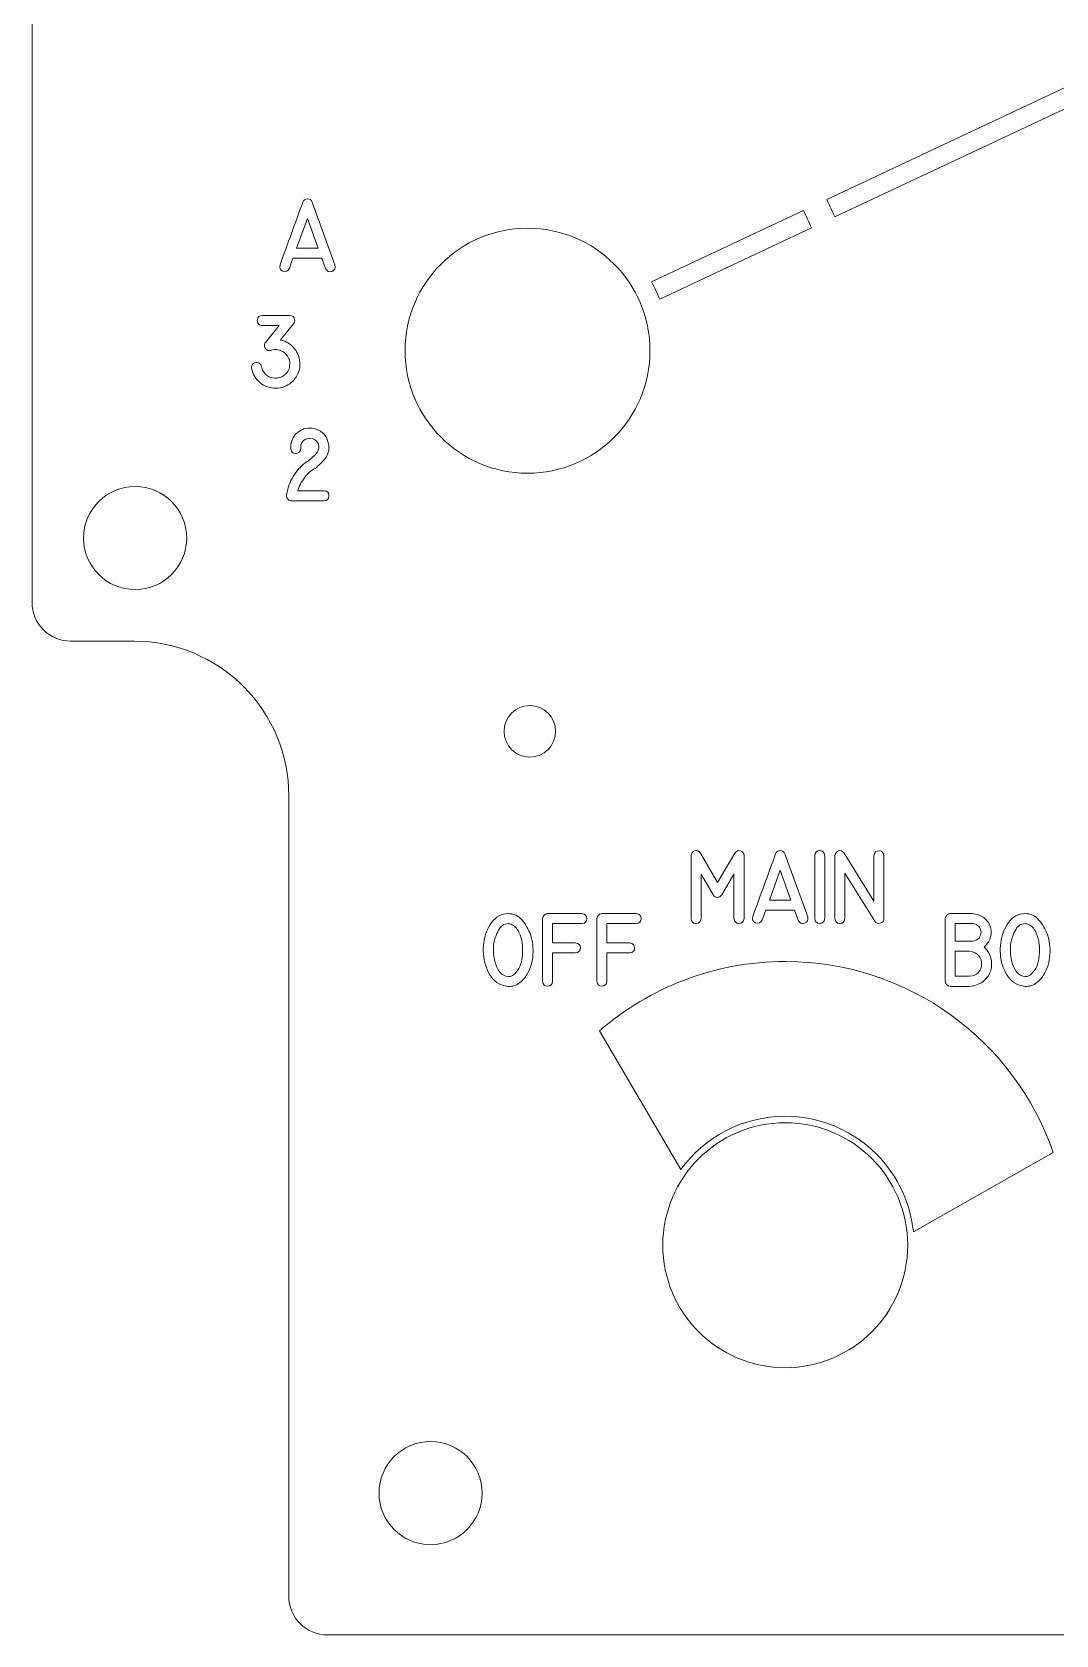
# Model space of a CAD drawing. Header units: millimetres. Extents: x -86 to 60, y -135 to 365.
# Drawn here: x -85.5 to -45.7, y 127.9 to 190.1 of the extents above; entities that cross this region are included whole.
import ezdxf

# ---------------------------------------------------------------- set-up
doc = ezdxf.new("R2010")
doc.units = ezdxf.units.MM
doc.header["$MEASUREMENT"] = 0
doc.layers.add('Cuts', color=7, linetype='Continuous', plot=False)
doc.layers.add('Engrave', color=7, linetype='Continuous')

msp = doc.modelspace()

# ---------------------------------------------------------------- linework, layer by layer
at = {"layer": 'Cuts', "color": 250, "lineweight": 9}
for centre, major_axis, ratio in [((-66.2487, 177.7212), (4.7501, 0), 0.9999789), ((-81.4752, 170.4568), (0, 2), 1), ((-66.1628, 162.9618), (0, 1), 1), ((-56.2501, 143.0317), (0, 4.7501), 0.9999789), ((-70.0127, 133.4193), (0, 2), 1)]:
    msp.add_ellipse(centre, major_axis=major_axis, ratio=ratio, dxfattribs=at)
msp.add_open_spline([(57.4748, 154.4568), (57.8729, 154.4566), (58.2545, 154.2982), (58.5358, 154.0166), (58.5358, 154.0166), (58.8172, 153.7349), (58.975, 153.3549), (58.9748, 152.9568), (58.9748, 152.9568), (58.9748, 152.9568), (58.9748, 148.9068), (58.9748, 148.9068), (58.9748, 148.9068), (58.9745, 148.5088), (58.8162, 148.1271), (58.5345, 147.8458), (58.5345, 147.8458), (58.2528, 147.5645), (57.8729, 147.4066), (57.4748, 147.4068), (57.4748, 147.4068), (57.4748, 147.4068), (50.5123, 147.4068), (50.5123, 147.4068), (50.5123, 147.4068), (50.1147, 147.4071), (49.7333, 147.2494), (49.452, 146.9685), (49.452, 146.9685), (49.1707, 146.6875), (49.0125, 146.3044), (49.0123, 145.9068), (49.0123, 145.9068), (49.0123, 145.9068), (49.0123, 129.4193), (49.0123, 129.4193), (49.0123, 129.4193), (49.012, 129.0213), (48.8537, 128.6396), (48.572, 128.3583), (48.572, 128.3583), (48.2903, 128.077), (47.9104, 127.9191), (47.5123, 127.9193), (47.5123, 127.9193), (47.5123, 127.9193), (-74.0127, 127.9193), (-74.0127, 127.9193), (-74.0127, 127.9193), (-74.4108, 127.9196), (-74.7925, 128.078), (-75.0738, 128.3596), (-75.0738, 128.3596), (-75.3551, 128.6413), (-75.513, 129.0213), (-75.5127, 129.4193), (-75.5127, 129.4193), (-75.5127, 129.4193), (-75.5127, 160.4568), (-75.5127, 160.4568), (-75.5127, 160.4568), (-75.5117, 162.0471), (-76.1425, 163.5727), (-77.2663, 164.6979), (-77.2663, 164.6979), (-78.3901, 165.8231), (-79.9224, 166.4558), (-81.5127, 166.4568), (-81.5127, 166.4568), (-81.5127, 166.4568), (-83.9752, 166.4568), (-83.9752, 166.4568), (-83.9752, 166.4568), (-84.3733, 166.4571), (-84.755, 166.6155), (-85.0363, 166.8971), (-85.0363, 166.8971), (-85.3176, 167.1788), (-85.4755, 167.5588), (-85.4752, 167.9568), (-85.4752, 167.9568), (-85.4752, 167.9568), (-85.4752, 210.1068), (-85.4752, 210.1068), (-85.4752, 210.1068), (-85.475, 210.5049), (-85.3166, 210.8866), (-85.0349, 211.1679), (-85.0349, 211.1679), (-84.7533, 211.4492), (-84.3733, 211.6071), (-83.9752, 211.6068), (-83.9752, 211.6068), (-83.9752, 211.6068), (-81.5127, 211.6068), (-81.5127, 211.6068), (-81.5127, 211.6068), (-79.9224, 211.6058), (-78.3969, 212.2366), (-77.2716, 213.3604), (-77.2716, 213.3604), (-76.1464, 214.4842), (-75.5137, 216.0166), (-75.5127, 217.6068), (-75.5127, 217.6068), (-75.5127, 217.6068), (-75.5127, 248.6443), (-75.5127, 248.6443), (-75.5127, 248.6443), (-75.5125, 249.0424), (-75.3541, 249.4241), (-75.0724, 249.7054), (-75.0724, 249.7054), (-74.7908, 249.9867), (-74.4108, 250.1446), (-74.0127, 250.1443), (-74.0127, 250.1443), (-74.0127, 250.1443), (47.5123, 250.1443), (47.5123, 250.1443), (47.5123, 250.1443), (47.9104, 250.1441), (48.292, 249.9857), (48.5733, 249.7041), (48.5733, 249.7041), (48.8547, 249.4224), (49.0125, 249.0424), (49.0123, 248.6443), (49.0123, 248.6443), (49.0123, 248.6443), (49.0123, 217.6068), (49.0123, 217.6068), (49.0123, 217.6068), (49.0113, 216.0166), (49.6421, 214.491), (50.7659, 213.3658), (50.7659, 213.3658), (51.8897, 212.2406), (53.422, 211.6079), (55.0123, 211.6068), (55.0123, 211.6068), (55.0123, 211.6068), (57.4748, 211.6068), (57.4748, 211.6068), (57.4748, 211.6068), (57.8729, 211.6066), (58.2545, 211.4482), (58.5358, 211.1666), (58.5358, 211.1666), (58.8172, 210.8849), (58.975, 210.5049), (58.9748, 210.1068), (58.9748, 210.1068), (58.9748, 210.1068), (58.9748, 167.9568), (58.9748, 167.9568), (58.9748, 167.9568), (58.9745, 167.5588), (58.8162, 167.1771), (58.5345, 166.8958), (58.5345, 166.8958), (58.2528, 166.6145), (57.8729, 166.4566), (57.4748, 166.4568), (57.4748, 166.4568), (57.4748, 166.4568), (55.0123, 166.4568), (55.0123, 166.4568), (55.0123, 166.4568), (53.422, 166.4579), (51.8964, 165.8271), (50.7712, 164.7033), (50.7712, 164.7033), (49.646, 163.5795), (49.0133, 162.0471), (49.0123, 160.4568), (49.0123, 160.4568), (49.0123, 160.4568), (49.0123, 155.9568), (49.0123, 155.9568), (49.0123, 155.9568), (49.012, 155.5593), (49.1697, 155.1779), (49.4507, 154.8966), (49.4507, 154.8966), (49.7316, 154.6153), (50.1147, 154.4571), (50.5123, 154.4568), (50.5123, 154.4568), (50.5123, 154.4568), (57.4748, 154.4568), (57.4748, 154.4568)], degree=3, knots=[0, 0, 0, 0, 0.0204082, 0.0204082, 0.0204082, 0.0204082, 0.0408163, 0.0408163, 0.0408163, 0.0408163, 0.0612245, 0.0612245, 0.0612245, 0.0612245, 0.0816327, 0.0816327, 0.0816327, 0.0816327, 0.1020408, 0.1020408, 0.1020408, 0.1020408, 0.122449, 0.122449, 0.122449, 0.122449, 0.1428571, 0.1428571, 0.1428571, 0.1428571, 0.1632653, 0.1632653, 0.1632653, 0.1632653, 0.1836735, 0.1836735, 0.1836735, 0.1836735, 0.2040816, 0.2040816, 0.2040816, 0.2040816, 0.2244898, 0.2244898, 0.2244898, 0.2244898, 0.244898, 0.244898, 0.244898, 0.244898, 0.2653061, 0.2653061, 0.2653061, 0.2653061, 0.2857143, 0.2857143, 0.2857143, 0.2857143, 0.3061224, 0.3061224, 0.3061224, 0.3061224, 0.3265306, 0.3265306, 0.3265306, 0.3265306, 0.3469388, 0.3469388, 0.3469388, 0.3469388, 0.3673469, 0.3673469, 0.3673469, 0.3673469, 0.3877551, 0.3877551, 0.3877551, 0.3877551, 0.4081633, 0.4081633, 0.4081633, 0.4081633, 0.4285714, 0.4285714, 0.4285714, 0.4285714, 0.4489796, 0.4489796, 0.4489796, 0.4489796, 0.4693878, 0.4693878, 0.4693878, 0.4693878, 0.4897959, 0.4897959, 0.4897959, 0.4897959, 0.5102041, 0.5102041, 0.5102041, 0.5102041, 0.5306122, 0.5306122, 0.5306122, 0.5306122, 0.5510204, 0.5510204, 0.5510204, 0.5510204, 0.5714286, 0.5714286, 0.5714286, 0.5714286, 0.5918367, 0.5918367, 0.5918367, 0.5918367, 0.6122449, 0.6122449, 0.6122449, 0.6122449, 0.6326531, 0.6326531, 0.6326531, 0.6326531, 0.6530612, 0.6530612, 0.6530612, 0.6530612, 0.6734694, 0.6734694, 0.6734694, 0.6734694, 0.6938776, 0.6938776, 0.6938776, 0.6938776, 0.7142857, 0.7142857, 0.7142857, 0.7142857, 0.7346939, 0.7346939, 0.7346939, 0.7346939, 0.755102, 0.755102, 0.755102, 0.755102, 0.7755102, 0.7755102, 0.7755102, 0.7755102, 0.7959184, 0.7959184, 0.7959184, 0.7959184, 0.8163265, 0.8163265, 0.8163265, 0.8163265, 0.8367347, 0.8367347, 0.8367347, 0.8367347, 0.8571429, 0.8571429, 0.8571429, 0.8571429, 0.877551, 0.877551, 0.877551, 0.877551, 0.8979592, 0.8979592, 0.8979592, 0.8979592, 0.9183673, 0.9183673, 0.9183673, 0.9183673, 0.9387755, 0.9387755, 0.9387755, 0.9387755, 0.9591837, 0.9591837, 0.9591837, 0.9591837, 1, 1, 1, 1], dxfattribs=at)
at = {"layer": 'Engrave', "color": 240, "lineweight": 9}
for points, knots in [([(-39.4791, 189.8774), (-39.4791, 189.8774), (-54.3253, 182.9068), (-54.3253, 182.9068), (-54.3253, 182.9068), (-54.425, 183.1357), (-54.5306, 183.3613), (-54.6429, 183.5831), (-54.6429, 183.5831), (-54.6429, 183.5831), (-41.2369, 189.8774), (-41.2369, 189.8774), (-41.2369, 189.8774), (-41.2369, 189.8774), (-39.4791, 189.8774), (-39.4791, 189.8774)], [0, 0, 0, 0, 0.2, 0.2, 0.2, 0.2, 0.4, 0.4, 0.4, 0.4, 0.6, 0.6, 0.6, 0.6, 1, 1, 1, 1]), ([(-75.8522, 181.0528), (-75.7055, 181.4582), (-75.5582, 181.8632), (-75.411, 182.2677), (-75.411, 182.2677), (-75.2633, 182.6722), (-75.1156, 183.0772), (-74.9679, 183.4822), (-74.9679, 183.4822), (-74.9374, 183.5659), (-74.8772, 183.6083), (-74.7873, 183.6092), (-74.7873, 183.6092), (-74.697, 183.6101), (-74.6363, 183.5678), (-74.6053, 183.4822), (-74.6053, 183.4822), (-74.6053, 183.4822), (-73.7219, 181.0462), (-73.7219, 181.0462), (-73.7219, 181.0462), (-73.6947, 180.9164), (-73.7342, 180.8331), (-73.8405, 180.7955), (-73.8405, 180.7955), (-73.9472, 180.7574), (-74.0291, 180.7964), (-74.0874, 180.9112), (-74.0874, 180.9112), (-74.0874, 180.9112), (-74.229, 181.3053), (-74.229, 181.3053), (-74.229, 181.3053), (-74.229, 181.3053), (-75.3522, 181.3053), (-75.3522, 181.3053), (-75.3522, 181.3053), (-75.3522, 181.3053), (-75.49, 180.9206), (-75.49, 180.9206), (-75.49, 180.9206), (-75.5488, 180.8049), (-75.6326, 180.7672), (-75.7407, 180.8072), (-75.7407, 180.8072), (-75.8494, 180.8467), (-75.8866, 180.9291), (-75.8522, 181.0528)], [0, 0, 0, 0, 0.0769231, 0.0769231, 0.0769231, 0.0769231, 0.1538462, 0.1538462, 0.1538462, 0.1538462, 0.2307692, 0.2307692, 0.2307692, 0.2307692, 0.3076923, 0.3076923, 0.3076923, 0.3076923, 0.3846154, 0.3846154, 0.3846154, 0.3846154, 0.4615385, 0.4615385, 0.4615385, 0.4615385, 0.5384615, 0.5384615, 0.5384615, 0.5384615, 0.6153846, 0.6153846, 0.6153846, 0.6153846, 0.6923077, 0.6923077, 0.6923077, 0.6923077, 0.7692308, 0.7692308, 0.7692308, 0.7692308, 0.8461538, 0.8461538, 0.8461538, 0.8461538, 1, 1, 1, 1]), ([(-74.3696, 181.6925), (-74.3696, 181.6925), (-74.7887, 182.85), (-74.7887, 182.85), (-74.7887, 182.85), (-74.7887, 182.85), (-75.2102, 181.6925), (-75.2102, 181.6925), (-75.2102, 181.6925), (-75.2102, 181.6925), (-74.3696, 181.6925), (-74.3696, 181.6925)], [0, 0, 0, 0, 0.25, 0.25, 0.25, 0.25, 0.5, 0.5, 0.5, 0.5, 1, 1, 1, 1]), ([(-74.7887, 182.85), (-74.7887, 182.85), (-74.3696, 181.6925), (-74.3696, 181.6925), (-74.3696, 181.6925), (-74.3696, 181.6925), (-74.7887, 182.85), (-74.7887, 182.85)], [0, 0, 0, 0, 0.3333333, 0.3333333, 0.3333333, 0.3333333, 1, 1, 1, 1]), ([(-55.2307, 182.4817), (-55.2307, 182.4817), (-61.1219, 179.7157), (-61.1219, 179.7157), (-61.1219, 179.7157), (-61.2128, 179.9492), (-61.3193, 180.1749), (-61.44, 180.3917), (-61.44, 180.3917), (-61.44, 180.3917), (-55.5487, 183.1578), (-55.5487, 183.1578), (-55.5487, 183.1578), (-55.4359, 182.9363), (-55.3298, 182.7109), (-55.2307, 182.4817)], [0, 0, 0, 0, 0.2, 0.2, 0.2, 0.2, 0.4, 0.4, 0.4, 0.4, 0.6, 0.6, 0.6, 0.6, 1, 1, 1, 1]), ([(-75.4798, 177.0996), (-75.4807, 177.1556), (-75.4798, 177.2069), (-75.4765, 177.2534), (-75.4765, 177.2534), (-75.4732, 177.3), (-75.4835, 177.3513), (-75.5075, 177.4086), (-75.5075, 177.4086), (-75.5673, 177.5465), (-75.6599, 177.6462), (-75.785, 177.7087), (-75.785, 177.7087), (-75.9106, 177.7713), (-76.0466, 177.7821), (-76.1924, 177.7407), (-76.1924, 177.7407), (-76.1943, 177.7388), (-76.1971, 177.7379), (-76.2008, 177.7379), (-76.2008, 177.7379), (-76.2079, 177.7341), (-76.2168, 177.7313), (-76.2267, 177.7294), (-76.2267, 177.7294), (-76.2709, 177.7205), (-76.3123, 177.7257), (-76.3509, 177.7459), (-76.3509, 177.7459), (-76.3951, 177.7661), (-76.4271, 177.8028), (-76.4473, 177.8564), (-76.4473, 177.8564), (-76.4501, 177.8625), (-76.4534, 177.8762), (-76.4572, 177.8964), (-76.4572, 177.8964), (-76.468, 177.9561), (-76.4544, 178.0051), (-76.4158, 178.0436), (-76.4158, 178.0436), (-76.4158, 178.0436), (-75.888, 178.6956), (-75.888, 178.6956), (-75.888, 178.6956), (-75.888, 178.6956), (-76.5395, 178.6956), (-76.5395, 178.6956), (-76.5395, 178.6956), (-76.6002, 178.6956), (-76.6505, 178.7181), (-76.69, 178.7638), (-76.69, 178.7638), (-76.7295, 178.8094), (-76.7436, 178.8621), (-76.7328, 178.9228), (-76.7328, 178.9228), (-76.715, 179.0314), (-76.6515, 179.0855), (-76.5409, 179.0855), (-76.5409, 179.0855), (-76.5409, 179.0855), (-75.4784, 179.0855), (-75.4784, 179.0855), (-75.4784, 179.0855), (-75.3692, 179.0855), (-75.3048, 179.0295), (-75.2855, 178.9176), (-75.2855, 178.9176), (-75.2766, 178.856), (-75.2902, 178.8061), (-75.3269, 178.7685), (-75.3269, 178.7685), (-75.3269, 178.7685), (-75.8396, 178.1358), (-75.8396, 178.1358), (-75.8396, 178.1358), (-75.826, 178.1335), (-75.8118, 178.1297), (-75.7977, 178.1255), (-75.7977, 178.1255), (-75.7832, 178.1217), (-75.7695, 178.118), (-75.7554, 178.1156), (-75.7554, 178.1156), (-75.7474, 178.1128), (-75.7422, 178.1114), (-75.7404, 178.1114), (-75.7404, 178.1114), (-75.5531, 178.0479), (-75.4017, 177.942), (-75.2864, 177.7943), (-75.2864, 177.7943), (-75.1712, 177.6462), (-75.1039, 177.4745), (-75.0847, 177.2788), (-75.0847, 177.2788), (-75.0696, 177.1321), (-75.0927, 176.9881), (-75.1529, 176.8484), (-75.1529, 176.8484), (-75.2131, 176.7083), (-75.2977, 176.5902), (-75.4069, 176.4947), (-75.4069, 176.4947), (-75.5832, 176.3404), (-75.7869, 176.2633), (-76.0174, 176.2633), (-76.0174, 176.2633), (-76.2516, 176.2633), (-76.4553, 176.3353), (-76.6284, 176.4797), (-76.6284, 176.4797), (-76.8015, 176.6241), (-76.9106, 176.8099), (-76.9558, 177.038), (-76.9558, 177.038), (-76.9567, 177.0385), (-76.9577, 177.0483), (-76.9581, 177.0667), (-76.9581, 177.0667), (-76.9586, 177.085), (-76.9586, 177.0968), (-76.9586, 177.101), (-76.9586, 177.101), (-76.9356, 177.2116), (-76.8702, 177.2666), (-76.7615, 177.2666), (-76.7615, 177.2666), (-76.7356, 177.2666), (-76.7008, 177.2558), (-76.6566, 177.2346), (-76.6566, 177.2346), (-76.6402, 177.2257), (-76.6223, 177.2069), (-76.6025, 177.1791), (-76.6025, 177.1791), (-76.5828, 177.1509), (-76.5729, 177.1274), (-76.5729, 177.1081), (-76.5729, 177.1081), (-76.5729, 177.0977), (-76.5663, 177.0714), (-76.5527, 177.0281), (-76.5527, 177.0281), (-76.5395, 176.9848), (-76.5221, 176.9482), (-76.5009, 176.9181), (-76.5009, 176.9181), (-76.3485, 176.689), (-76.1373, 176.6081), (-75.8673, 176.6753), (-75.8673, 176.6753), (-75.7916, 176.6946), (-75.7182, 176.7379), (-75.6458, 176.8047), (-75.6458, 176.8047), (-75.5738, 176.872), (-75.5268, 176.943), (-75.5047, 177.0182), (-75.5047, 177.0182), (-75.5038, 177.022), (-75.4995, 177.0366), (-75.4915, 177.061), (-75.4915, 177.061), (-75.484, 177.086), (-75.4798, 177.0987), (-75.4798, 177.0996)], [0, 0, 0, 0, 0.0232558, 0.0232558, 0.0232558, 0.0232558, 0.0465116, 0.0465116, 0.0465116, 0.0465116, 0.0697674, 0.0697674, 0.0697674, 0.0697674, 0.0930233, 0.0930233, 0.0930233, 0.0930233, 0.1162791, 0.1162791, 0.1162791, 0.1162791, 0.1395349, 0.1395349, 0.1395349, 0.1395349, 0.1627907, 0.1627907, 0.1627907, 0.1627907, 0.1860465, 0.1860465, 0.1860465, 0.1860465, 0.2093023, 0.2093023, 0.2093023, 0.2093023, 0.2325581, 0.2325581, 0.2325581, 0.2325581, 0.255814, 0.255814, 0.255814, 0.255814, 0.2790698, 0.2790698, 0.2790698, 0.2790698, 0.3023256, 0.3023256, 0.3023256, 0.3023256, 0.3255814, 0.3255814, 0.3255814, 0.3255814, 0.3488372, 0.3488372, 0.3488372, 0.3488372, 0.372093, 0.372093, 0.372093, 0.372093, 0.3953488, 0.3953488, 0.3953488, 0.3953488, 0.4186047, 0.4186047, 0.4186047, 0.4186047, 0.4418605, 0.4418605, 0.4418605, 0.4418605, 0.4651163, 0.4651163, 0.4651163, 0.4651163, 0.4883721, 0.4883721, 0.4883721, 0.4883721, 0.5116279, 0.5116279, 0.5116279, 0.5116279, 0.5348837, 0.5348837, 0.5348837, 0.5348837, 0.5581395, 0.5581395, 0.5581395, 0.5581395, 0.5813953, 0.5813953, 0.5813953, 0.5813953, 0.6046512, 0.6046512, 0.6046512, 0.6046512, 0.627907, 0.627907, 0.627907, 0.627907, 0.6511628, 0.6511628, 0.6511628, 0.6511628, 0.6744186, 0.6744186, 0.6744186, 0.6744186, 0.6976744, 0.6976744, 0.6976744, 0.6976744, 0.7209302, 0.7209302, 0.7209302, 0.7209302, 0.744186, 0.744186, 0.744186, 0.744186, 0.7674419, 0.7674419, 0.7674419, 0.7674419, 0.7906977, 0.7906977, 0.7906977, 0.7906977, 0.8139535, 0.8139535, 0.8139535, 0.8139535, 0.8372093, 0.8372093, 0.8372093, 0.8372093, 0.8604651, 0.8604651, 0.8604651, 0.8604651, 0.8837209, 0.8837209, 0.8837209, 0.8837209, 0.9069767, 0.9069767, 0.9069767, 0.9069767, 0.9302326, 0.9302326, 0.9302326, 0.9302326, 0.9534884, 0.9534884, 0.9534884, 0.9534884, 1, 1, 1, 1]), ([(-75.4041, 171.8983), (-75.4582, 171.8983), (-75.5043, 171.9171), (-75.5424, 171.9548), (-75.5424, 171.9548), (-75.5805, 171.9924), (-75.5998, 172.039), (-75.5998, 172.094), (-75.5998, 172.094), (-75.5998, 172.0959), (-75.5951, 172.125), (-75.5852, 172.1815), (-75.5852, 172.1815), (-75.5758, 172.2379), (-75.5702, 172.2704), (-75.5683, 172.2788), (-75.5683, 172.2788), (-75.5212, 172.5037), (-75.43, 172.7177), (-75.2945, 172.9209), (-75.2945, 172.9209), (-75.1591, 173.1236), (-74.9954, 173.2901), (-74.8035, 173.4195), (-74.8035, 173.4195), (-74.7353, 173.4656), (-74.6736, 173.5136), (-74.6181, 173.5634), (-74.6181, 173.5634), (-74.5622, 173.6137), (-74.5057, 173.6702), (-74.4479, 173.7323), (-74.4479, 173.7323), (-74.3736, 173.8169), (-74.3411, 173.9129), (-74.3505, 174.0206), (-74.3505, 174.0206), (-74.3604, 174.1278), (-74.4135, 174.213), (-74.5109, 174.2755), (-74.5109, 174.2755), (-74.6304, 174.3499), (-74.7517, 174.3517), (-74.875, 174.2807), (-74.875, 174.2807), (-74.9982, 174.2102), (-75.057, 174.1043), (-75.0514, 173.9642), (-75.0514, 173.9642), (-75.0514, 173.9613), (-75.0509, 173.958), (-75.0504, 173.9552), (-75.0504, 173.9552), (-75.0504, 173.9519), (-75.0499, 173.9486), (-75.0499, 173.9458), (-75.0499, 173.9458), (-75.0443, 173.904), (-75.0546, 173.8626), (-75.0805, 173.8226), (-75.0805, 173.8226), (-75.1059, 173.7826), (-75.1388, 173.7567), (-75.1779, 173.745), (-75.1779, 173.745), (-75.2386, 173.7257), (-75.295, 173.7313), (-75.3467, 173.7628), (-75.3467, 173.7628), (-75.399, 173.7939), (-75.4286, 173.84), (-75.4356, 173.9007), (-75.4356, 173.9007), (-75.4385, 173.9087), (-75.4389, 173.943), (-75.4366, 174.0027), (-75.4366, 174.0027), (-75.4342, 174.0625), (-75.4319, 174.0973), (-75.4291, 174.1072), (-75.4291, 174.1072), (-75.3877, 174.3334), (-75.2687, 174.5037), (-75.0725, 174.618), (-75.0725, 174.618), (-74.8764, 174.7323), (-74.6694, 174.752), (-74.4521, 174.6777), (-74.4521, 174.6777), (-74.1939, 174.5879), (-74.0363, 174.412), (-73.9794, 174.15), (-73.9794, 174.15), (-73.9225, 173.888), (-73.9836, 173.6594), (-74.1638, 173.4637), (-74.1638, 173.4637), (-74.2005, 173.4242), (-74.2376, 173.3856), (-74.2748, 173.3475), (-74.2748, 173.3475), (-74.3119, 173.3089), (-74.3519, 173.2727), (-74.3938, 173.2379), (-74.3938, 173.2379), (-74.4601, 173.1824), (-74.5297, 173.1316), (-74.6026, 173.0846), (-74.6026, 173.0846), (-74.676, 173.038), (-74.7414, 172.983), (-74.7992, 172.9195), (-74.7992, 172.9195), (-74.8651, 172.8461), (-74.9276, 172.7652), (-74.986, 172.6768), (-74.986, 172.6768), (-75.0443, 172.5888), (-75.0904, 172.498), (-75.1243, 172.4054), (-75.1243, 172.4054), (-75.1271, 172.3997), (-75.1341, 172.3795), (-75.1459, 172.3447), (-75.1459, 172.3447), (-75.1572, 172.3099), (-75.1628, 172.2911), (-75.1628, 172.2882), (-75.1628, 172.2882), (-75.1628, 172.2882), (-74.1403, 172.2882), (-74.1403, 172.2882), (-74.1403, 172.2882), (-74.0137, 172.2798), (-73.9521, 172.213), (-73.9559, 172.0869), (-73.9559, 172.0869), (-73.9596, 171.9613), (-74.0231, 171.8983), (-74.1473, 171.8983), (-74.1473, 171.8983), (-74.1473, 171.8983), (-75.4041, 171.8983), (-75.4041, 171.8983)], [0, 0, 0, 0, 0.027027, 0.027027, 0.027027, 0.027027, 0.0540541, 0.0540541, 0.0540541, 0.0540541, 0.0810811, 0.0810811, 0.0810811, 0.0810811, 0.1081081, 0.1081081, 0.1081081, 0.1081081, 0.1351351, 0.1351351, 0.1351351, 0.1351351, 0.1621622, 0.1621622, 0.1621622, 0.1621622, 0.1891892, 0.1891892, 0.1891892, 0.1891892, 0.2162162, 0.2162162, 0.2162162, 0.2162162, 0.2432432, 0.2432432, 0.2432432, 0.2432432, 0.2702703, 0.2702703, 0.2702703, 0.2702703, 0.2972973, 0.2972973, 0.2972973, 0.2972973, 0.3243243, 0.3243243, 0.3243243, 0.3243243, 0.3513514, 0.3513514, 0.3513514, 0.3513514, 0.3783784, 0.3783784, 0.3783784, 0.3783784, 0.4054054, 0.4054054, 0.4054054, 0.4054054, 0.4324324, 0.4324324, 0.4324324, 0.4324324, 0.4594595, 0.4594595, 0.4594595, 0.4594595, 0.4864865, 0.4864865, 0.4864865, 0.4864865, 0.5135135, 0.5135135, 0.5135135, 0.5135135, 0.5405405, 0.5405405, 0.5405405, 0.5405405, 0.5675676, 0.5675676, 0.5675676, 0.5675676, 0.5945946, 0.5945946, 0.5945946, 0.5945946, 0.6216216, 0.6216216, 0.6216216, 0.6216216, 0.6486486, 0.6486486, 0.6486486, 0.6486486, 0.6756757, 0.6756757, 0.6756757, 0.6756757, 0.7027027, 0.7027027, 0.7027027, 0.7027027, 0.7297297, 0.7297297, 0.7297297, 0.7297297, 0.7567568, 0.7567568, 0.7567568, 0.7567568, 0.7837838, 0.7837838, 0.7837838, 0.7837838, 0.8108108, 0.8108108, 0.8108108, 0.8108108, 0.8378378, 0.8378378, 0.8378378, 0.8378378, 0.8648649, 0.8648649, 0.8648649, 0.8648649, 0.8918919, 0.8918919, 0.8918919, 0.8918919, 0.9189189, 0.9189189, 0.9189189, 0.9189189, 0.9459459, 0.9459459, 0.9459459, 0.9459459, 1, 1, 1, 1]), ([(-57.8504, 155.7043), (-57.8707, 155.5758), (-57.9356, 155.5114), (-58.0452, 155.5119), (-58.0452, 155.5119), (-58.1552, 155.5123), (-58.2197, 155.5768), (-58.239, 155.7043), (-58.239, 155.7043), (-58.239, 155.7043), (-58.239, 157.4253), (-58.239, 157.4253), (-58.239, 157.4253), (-58.239, 157.4253), (-58.7117, 156.6168), (-58.7117, 156.6168), (-58.7117, 156.6168), (-58.762, 156.5561), (-58.8185, 156.5241), (-58.8805, 156.5213), (-58.8805, 156.5213), (-58.9426, 156.5189), (-58.9977, 156.5504), (-59.0466, 156.6168), (-59.0466, 156.6168), (-59.0466, 156.6168), (-59.5165, 157.4216), (-59.5165, 157.4216), (-59.5165, 157.4216), (-59.5165, 157.4216), (-59.5151, 155.7043), (-59.5151, 155.7043), (-59.5151, 155.7043), (-59.5296, 155.5768), (-59.596, 155.5128), (-59.714, 155.5133), (-59.714, 155.5133), (-59.8321, 155.5138), (-59.8956, 155.5777), (-59.905, 155.7043), (-59.905, 155.7043), (-59.905, 155.7043), (-59.905, 158.1379), (-59.905, 158.1379), (-59.905, 158.1379), (-59.8975, 158.2438), (-59.8514, 158.3068), (-59.7658, 158.3275), (-59.7658, 158.3275), (-59.6802, 158.3482), (-59.6058, 158.319), (-59.5423, 158.24), (-59.5423, 158.24), (-59.5423, 158.24), (-58.8796, 157.1003), (-58.8796, 157.1003), (-58.8796, 157.1003), (-58.8796, 157.1003), (-58.2098, 158.24), (-58.2098, 158.24), (-58.2098, 158.24), (-58.1468, 158.319), (-58.0729, 158.3477), (-57.9887, 158.3265), (-57.9887, 158.3265), (-57.905, 158.3054), (-57.8584, 158.2428), (-57.8504, 158.1379), (-57.8504, 158.1379), (-57.8504, 158.1379), (-57.8504, 155.7043), (-57.8504, 155.7043)], [0, 0, 0, 0, 0.0526316, 0.0526316, 0.0526316, 0.0526316, 0.1052632, 0.1052632, 0.1052632, 0.1052632, 0.1578947, 0.1578947, 0.1578947, 0.1578947, 0.2105263, 0.2105263, 0.2105263, 0.2105263, 0.2631579, 0.2631579, 0.2631579, 0.2631579, 0.3157895, 0.3157895, 0.3157895, 0.3157895, 0.3684211, 0.3684211, 0.3684211, 0.3684211, 0.4210526, 0.4210526, 0.4210526, 0.4210526, 0.4736842, 0.4736842, 0.4736842, 0.4736842, 0.5263158, 0.5263158, 0.5263158, 0.5263158, 0.5789474, 0.5789474, 0.5789474, 0.5789474, 0.6315789, 0.6315789, 0.6315789, 0.6315789, 0.6842105, 0.6842105, 0.6842105, 0.6842105, 0.7368421, 0.7368421, 0.7368421, 0.7368421, 0.7894737, 0.7894737, 0.7894737, 0.7894737, 0.8421053, 0.8421053, 0.8421053, 0.8421053, 0.8947368, 0.8947368, 0.8947368, 0.8947368, 1, 1, 1, 1]), ([(-57.5099, 155.7772), (-57.3632, 156.1826), (-57.2159, 156.5876), (-57.0687, 156.9921), (-57.0687, 156.9921), (-56.921, 157.3966), (-56.7733, 157.8016), (-56.6256, 158.2066), (-56.6256, 158.2066), (-56.5951, 158.2903), (-56.5349, 158.3327), (-56.445, 158.3336), (-56.445, 158.3336), (-56.3547, 158.3345), (-56.294, 158.2922), (-56.263, 158.2066), (-56.263, 158.2066), (-56.263, 158.2066), (-55.3796, 155.7706), (-55.3796, 155.7706), (-55.3796, 155.7706), (-55.3524, 155.6408), (-55.3919, 155.5575), (-55.4982, 155.5199), (-55.4982, 155.5199), (-55.6049, 155.4818), (-55.6868, 155.5208), (-55.7451, 155.6356), (-55.7451, 155.6356), (-55.7451, 155.6356), (-55.8867, 156.0297), (-55.8867, 156.0297), (-55.8867, 156.0297), (-55.8867, 156.0297), (-57.0099, 156.0297), (-57.0099, 156.0297), (-57.0099, 156.0297), (-57.0099, 156.0297), (-57.1477, 155.645), (-57.1477, 155.645), (-57.1477, 155.645), (-57.2065, 155.5293), (-57.2903, 155.4916), (-57.3984, 155.5316), (-57.3984, 155.5316), (-57.5071, 155.5711), (-57.5443, 155.6535), (-57.5099, 155.7772)], [0, 0, 0, 0, 0.0769231, 0.0769231, 0.0769231, 0.0769231, 0.1538462, 0.1538462, 0.1538462, 0.1538462, 0.2307692, 0.2307692, 0.2307692, 0.2307692, 0.3076923, 0.3076923, 0.3076923, 0.3076923, 0.3846154, 0.3846154, 0.3846154, 0.3846154, 0.4615385, 0.4615385, 0.4615385, 0.4615385, 0.5384615, 0.5384615, 0.5384615, 0.5384615, 0.6153846, 0.6153846, 0.6153846, 0.6153846, 0.6923077, 0.6923077, 0.6923077, 0.6923077, 0.7692308, 0.7692308, 0.7692308, 0.7692308, 0.8461538, 0.8461538, 0.8461538, 0.8461538, 1, 1, 1, 1]), ([(-54.7169, 155.7014), (-54.7371, 155.5721), (-54.8025, 155.5076), (-54.913, 155.5081), (-54.913, 155.5081), (-55.024, 155.5086), (-55.0889, 155.573), (-55.1082, 155.7014), (-55.1082, 155.7014), (-55.1082, 155.7014), (-55.1082, 158.1379), (-55.1082, 158.1379), (-55.1082, 158.1379), (-55.0889, 158.2673), (-55.024, 158.3327), (-54.913, 158.3331), (-54.913, 158.3331), (-54.8025, 158.3336), (-54.7371, 158.2682), (-54.7169, 158.1379), (-54.7169, 158.1379), (-54.7169, 158.1379), (-54.7169, 155.7014), (-54.7169, 155.7014)], [0, 0, 0, 0, 0.1428571, 0.1428571, 0.1428571, 0.1428571, 0.2857143, 0.2857143, 0.2857143, 0.2857143, 0.4285714, 0.4285714, 0.4285714, 0.4285714, 0.5714286, 0.5714286, 0.5714286, 0.5714286, 0.7142857, 0.7142857, 0.7142857, 0.7142857, 1, 1, 1, 1]), ([(-52.4224, 155.7014), (-52.4224, 155.605), (-52.469, 155.5439), (-52.5621, 155.5175), (-52.5621, 155.5175), (-52.6557, 155.4916), (-52.7277, 155.5189), (-52.7794, 155.5998), (-52.7794, 155.5998), (-52.7794, 155.5998), (-53.937, 157.4559), (-53.937, 157.4559), (-53.937, 157.4559), (-53.937, 157.4559), (-53.937, 155.7014), (-53.937, 155.7014), (-53.937, 155.7014), (-53.9572, 155.573), (-54.0221, 155.5086), (-54.1317, 155.5086), (-54.1317, 155.5086), (-54.2418, 155.5086), (-54.3062, 155.573), (-54.3255, 155.7014), (-54.3255, 155.7014), (-54.3255, 155.7014), (-54.3255, 158.1351), (-54.3255, 158.1351), (-54.3255, 158.1351), (-54.3119, 158.2306), (-54.2629, 158.2936), (-54.1787, 158.3242), (-54.1787, 158.3242), (-54.0945, 158.3543), (-54.0245, 158.3256), (-53.9685, 158.2386), (-53.9685, 158.2386), (-53.9685, 158.2386), (-52.8109, 156.3797), (-52.8109, 156.3797), (-52.8109, 156.3797), (-52.8109, 156.3797), (-52.8109, 158.1351), (-52.8109, 158.1351), (-52.8109, 158.1351), (-52.7935, 158.2663), (-52.7267, 158.3317), (-52.6105, 158.3303), (-52.6105, 158.3303), (-52.4944, 158.3289), (-52.4318, 158.264), (-52.4224, 158.1351), (-52.4224, 158.1351), (-52.4224, 158.1351), (-52.4224, 155.7014), (-52.4224, 155.7014)], [0, 0, 0, 0, 0.0666667, 0.0666667, 0.0666667, 0.0666667, 0.1333333, 0.1333333, 0.1333333, 0.1333333, 0.2, 0.2, 0.2, 0.2, 0.2666667, 0.2666667, 0.2666667, 0.2666667, 0.3333333, 0.3333333, 0.3333333, 0.3333333, 0.4, 0.4, 0.4, 0.4, 0.4666667, 0.4666667, 0.4666667, 0.4666667, 0.5333333, 0.5333333, 0.5333333, 0.5333333, 0.6, 0.6, 0.6, 0.6, 0.6666667, 0.6666667, 0.6666667, 0.6666667, 0.7333333, 0.7333333, 0.7333333, 0.7333333, 0.8, 0.8, 0.8, 0.8, 0.8666667, 0.8666667, 0.8666667, 0.8666667, 1, 1, 1, 1]), ([(-56.0273, 156.4169), (-56.0273, 156.4169), (-56.4464, 157.5744), (-56.4464, 157.5744), (-56.4464, 157.5744), (-56.4464, 157.5744), (-56.8679, 156.4169), (-56.8679, 156.4169), (-56.8679, 156.4169), (-56.8679, 156.4169), (-56.0273, 156.4169), (-56.0273, 156.4169)], [0, 0, 0, 0, 0.25, 0.25, 0.25, 0.25, 0.5, 0.5, 0.5, 0.5, 1, 1, 1, 1]), ([(-56.4464, 157.5744), (-56.4464, 157.5744), (-56.0273, 156.4169), (-56.0273, 156.4169), (-56.0273, 156.4169), (-56.0273, 156.4169), (-56.4464, 157.5744), (-56.4464, 157.5744)], [0, 0, 0, 0, 0.3333333, 0.3333333, 0.3333333, 0.3333333, 1, 1, 1, 1]), ([(-66.1353, 155.0812), (-66.0511, 154.8268), (-66.0191, 154.5629), (-66.0398, 154.2891), (-66.0398, 154.2891), (-66.0605, 154.0154), (-66.1358, 153.7656), (-66.2651, 153.5394), (-66.2651, 153.5394), (-66.3469, 153.3987), (-66.4584, 153.2793), (-66.6, 153.181), (-66.6, 153.181), (-66.7416, 153.0827), (-66.8977, 153.0483), (-67.0685, 153.078), (-67.0685, 153.078), (-67.3469, 153.1264), (-67.56, 153.2717), (-67.7077, 153.513), (-67.7077, 153.513), (-67.8559, 153.7548), (-67.9405, 154.0239), (-67.9622, 154.3202), (-67.9622, 154.3202), (-67.9838, 154.6165), (-67.9438, 154.9049), (-67.8422, 155.1861), (-67.8422, 155.1861), (-67.7406, 155.4674), (-67.5788, 155.6716), (-67.3564, 155.7995), (-67.3564, 155.7995), (-67.2482, 155.8621), (-67.1343, 155.8931), (-67.0163, 155.8931), (-67.0163, 155.8931), (-66.79, 155.8931), (-66.6056, 155.808), (-66.4622, 155.6377), (-66.4622, 155.6377), (-66.3187, 155.4669), (-66.2101, 155.2816), (-66.1353, 155.0812)], [0, 0, 0, 0, 0.0833333, 0.0833333, 0.0833333, 0.0833333, 0.1666667, 0.1666667, 0.1666667, 0.1666667, 0.25, 0.25, 0.25, 0.25, 0.3333333, 0.3333333, 0.3333333, 0.3333333, 0.4166667, 0.4166667, 0.4166667, 0.4166667, 0.5, 0.5, 0.5, 0.5, 0.5833333, 0.5833333, 0.5833333, 0.5833333, 0.6666667, 0.6666667, 0.6666667, 0.6666667, 0.75, 0.75, 0.75, 0.75, 0.8333333, 0.8333333, 0.8333333, 0.8333333, 1, 1, 1, 1]), ([(-67.005, 155.5018), (-67.1739, 155.5018), (-67.3018, 155.411), (-67.3888, 155.2289), (-67.3888, 155.2289), (-67.4758, 155.0469), (-67.5304, 154.8917), (-67.5534, 154.7633), (-67.5534, 154.7633), (-67.5708, 154.6692), (-67.5774, 154.5558), (-67.5727, 154.4227), (-67.5727, 154.4227), (-67.568, 154.2896), (-67.5487, 154.1579), (-67.5149, 154.0281), (-67.5149, 154.0281), (-67.481, 153.8978), (-67.4297, 153.7807), (-67.362, 153.6767), (-67.362, 153.6767), (-67.2938, 153.5723), (-67.2049, 153.5032), (-67.0948, 153.4693), (-67.0948, 153.4693), (-66.9659, 153.4288), (-66.8549, 153.4542), (-66.7618, 153.5455), (-66.7618, 153.5455), (-66.6687, 153.6372), (-66.5981, 153.7341), (-66.5501, 153.8371), (-66.5501, 153.8371), (-66.5017, 153.943), (-66.4683, 154.0812), (-66.4504, 154.2534), (-66.4504, 154.2534), (-66.4326, 154.4251), (-66.4368, 154.5968), (-66.4627, 154.768), (-66.4627, 154.768), (-66.489, 154.9392), (-66.5403, 155.0935), (-66.6165, 155.2308), (-66.6165, 155.2308), (-66.6927, 155.3682), (-66.8013, 155.4557), (-66.9415, 155.4933), (-66.9415, 155.4933), (-66.9598, 155.4989), (-66.981, 155.5018), (-67.005, 155.5018)], [0, 0, 0, 0, 0.0714286, 0.0714286, 0.0714286, 0.0714286, 0.1428571, 0.1428571, 0.1428571, 0.1428571, 0.2142857, 0.2142857, 0.2142857, 0.2142857, 0.2857143, 0.2857143, 0.2857143, 0.2857143, 0.3571429, 0.3571429, 0.3571429, 0.3571429, 0.4285714, 0.4285714, 0.4285714, 0.4285714, 0.5, 0.5, 0.5, 0.5, 0.5714286, 0.5714286, 0.5714286, 0.5714286, 0.6428571, 0.6428571, 0.6428571, 0.6428571, 0.7142857, 0.7142857, 0.7142857, 0.7142857, 0.7857143, 0.7857143, 0.7857143, 0.7857143, 0.8571429, 0.8571429, 0.8571429, 0.8571429, 1, 1, 1, 1]), ([(-65.6696, 153.2666), (-65.6696, 153.2666), (-65.6696, 155.6974), (-65.6696, 155.6974), (-65.6696, 155.6974), (-65.6531, 155.8188), (-65.5878, 155.8842), (-65.4739, 155.8931), (-65.4739, 155.8931), (-65.4739, 155.8931), (-64.14, 155.8931), (-64.14, 155.8931), (-64.14, 155.8931), (-64.0125, 155.8832), (-63.9485, 155.8178), (-63.9485, 155.6979), (-63.9485, 155.6979), (-63.9485, 155.5784), (-64.0134, 155.514), (-64.1428, 155.506), (-64.1428, 155.506), (-64.1428, 155.506), (-65.2825, 155.506), (-65.2825, 155.506), (-65.2825, 155.506), (-65.2825, 155.506), (-65.2825, 154.752), (-65.2825, 154.752), (-65.2825, 154.752), (-65.2825, 154.752), (-64.3935, 154.752), (-64.3935, 154.752), (-64.3935, 154.752), (-64.267, 154.7431), (-64.2025, 154.681), (-64.2006, 154.5662), (-64.2006, 154.5662), (-64.1988, 154.4514), (-64.2632, 154.3842), (-64.3935, 154.3649), (-64.3935, 154.3649), (-64.3935, 154.3649), (-65.2825, 154.3649), (-65.2825, 154.3649), (-65.2825, 154.3649), (-65.2825, 154.3649), (-65.2825, 153.2666), (-65.2825, 153.2666), (-65.2825, 153.2666), (-65.2914, 153.14), (-65.354, 153.0756), (-65.4692, 153.0737), (-65.4692, 153.0737), (-65.5845, 153.0718), (-65.6513, 153.1363), (-65.6696, 153.2666)], [0, 0, 0, 0, 0.0666667, 0.0666667, 0.0666667, 0.0666667, 0.1333333, 0.1333333, 0.1333333, 0.1333333, 0.2, 0.2, 0.2, 0.2, 0.2666667, 0.2666667, 0.2666667, 0.2666667, 0.3333333, 0.3333333, 0.3333333, 0.3333333, 0.4, 0.4, 0.4, 0.4, 0.4666667, 0.4666667, 0.4666667, 0.4666667, 0.5333333, 0.5333333, 0.5333333, 0.5333333, 0.6, 0.6, 0.6, 0.6, 0.6666667, 0.6666667, 0.6666667, 0.6666667, 0.7333333, 0.7333333, 0.7333333, 0.7333333, 0.8, 0.8, 0.8, 0.8, 0.8666667, 0.8666667, 0.8666667, 0.8666667, 1, 1, 1, 1]), ([(-63.5628, 153.2666), (-63.5628, 153.2666), (-63.5628, 155.6974), (-63.5628, 155.6974), (-63.5628, 155.6974), (-63.5463, 155.8188), (-63.481, 155.8842), (-63.3671, 155.8931), (-63.3671, 155.8931), (-63.3671, 155.8931), (-62.0332, 155.8931), (-62.0332, 155.8931), (-62.0332, 155.8931), (-61.9057, 155.8832), (-61.8417, 155.8178), (-61.8417, 155.6979), (-61.8417, 155.6979), (-61.8417, 155.5784), (-61.9066, 155.514), (-62.036, 155.506), (-62.036, 155.506), (-62.036, 155.506), (-63.1757, 155.506), (-63.1757, 155.506), (-63.1757, 155.506), (-63.1757, 155.506), (-63.1757, 154.752), (-63.1757, 154.752), (-63.1757, 154.752), (-63.1757, 154.752), (-62.2867, 154.752), (-62.2867, 154.752), (-62.2867, 154.752), (-62.1602, 154.7431), (-62.0957, 154.681), (-62.0938, 154.5662), (-62.0938, 154.5662), (-62.092, 154.4514), (-62.1564, 154.3842), (-62.2867, 154.3649), (-62.2867, 154.3649), (-62.2867, 154.3649), (-63.1757, 154.3649), (-63.1757, 154.3649), (-63.1757, 154.3649), (-63.1757, 154.3649), (-63.1757, 153.2666), (-63.1757, 153.2666), (-63.1757, 153.2666), (-63.1846, 153.14), (-63.2472, 153.0756), (-63.3624, 153.0737), (-63.3624, 153.0737), (-63.4777, 153.0718), (-63.5445, 153.1363), (-63.5628, 153.2666)], [0, 0, 0, 0, 0.0666667, 0.0666667, 0.0666667, 0.0666667, 0.1333333, 0.1333333, 0.1333333, 0.1333333, 0.2, 0.2, 0.2, 0.2, 0.2666667, 0.2666667, 0.2666667, 0.2666667, 0.3333333, 0.3333333, 0.3333333, 0.3333333, 0.4, 0.4, 0.4, 0.4, 0.4666667, 0.4666667, 0.4666667, 0.4666667, 0.5333333, 0.5333333, 0.5333333, 0.5333333, 0.6, 0.6, 0.6, 0.6, 0.6666667, 0.6666667, 0.6666667, 0.6666667, 0.7333333, 0.7333333, 0.7333333, 0.7333333, 0.8, 0.8, 0.8, 0.8, 0.8666667, 0.8666667, 0.8666667, 0.8666667, 1, 1, 1, 1]), ([(-48.991, 155.8931), (-48.8165, 155.8785), (-48.6698, 155.8254), (-48.5508, 155.7346), (-48.5508, 155.7346), (-48.4318, 155.6438), (-48.349, 155.5342), (-48.3034, 155.4058), (-48.3034, 155.4058), (-48.2573, 155.2779), (-48.2511, 155.1415), (-48.2845, 154.9966), (-48.2845, 154.9966), (-48.3179, 154.8522), (-48.3993, 154.7191), (-48.5277, 154.5977), (-48.5277, 154.5977), (-48.3861, 154.4491), (-48.2982, 154.2882), (-48.2634, 154.1156), (-48.2634, 154.1156), (-48.2286, 153.943), (-48.2394, 153.7812), (-48.2958, 153.6311), (-48.2958, 153.6311), (-48.3523, 153.4811), (-48.4501, 153.3536), (-48.5898, 153.2487), (-48.5898, 153.2487), (-48.7295, 153.1438), (-48.9026, 153.0845), (-49.1096, 153.0709), (-49.1096, 153.0709), (-49.1096, 153.0709), (-49.1133, 153.0709), (-49.1133, 153.0709), (-49.1133, 153.0709), (-49.1133, 153.0709), (-49.8466, 153.0709), (-49.8466, 153.0709), (-49.8466, 153.0709), (-49.9595, 153.0864), (-50.0249, 153.1504), (-50.0423, 153.2623), (-50.0423, 153.2623), (-50.0423, 153.2623), (-50.0423, 155.6974), (-50.0423, 155.6974), (-50.0423, 155.6974), (-50.0268, 155.8113), (-49.9614, 155.8766), (-49.8466, 155.8931), (-49.8466, 155.8931), (-49.8466, 155.8931), (-48.991, 155.8931), (-48.991, 155.8931)], [0, 0, 0, 0, 0.0666667, 0.0666667, 0.0666667, 0.0666667, 0.1333333, 0.1333333, 0.1333333, 0.1333333, 0.2, 0.2, 0.2, 0.2, 0.2666667, 0.2666667, 0.2666667, 0.2666667, 0.3333333, 0.3333333, 0.3333333, 0.3333333, 0.4, 0.4, 0.4, 0.4, 0.4666667, 0.4666667, 0.4666667, 0.4666667, 0.5333333, 0.5333333, 0.5333333, 0.5333333, 0.6, 0.6, 0.6, 0.6, 0.6666667, 0.6666667, 0.6666667, 0.6666667, 0.7333333, 0.7333333, 0.7333333, 0.7333333, 0.8, 0.8, 0.8, 0.8, 0.8666667, 0.8666667, 0.8666667, 0.8666667, 1, 1, 1, 1]), ([(-48.991, 155.5018), (-48.991, 155.5018), (-49.6524, 155.5018), (-49.6524, 155.5018), (-49.6524, 155.5018), (-49.6524, 155.5018), (-49.6524, 154.8225), (-49.6524, 154.8225), (-49.6524, 154.8225), (-49.6524, 154.8225), (-48.9868, 154.8225), (-48.9868, 154.8225), (-48.9868, 154.8225), (-48.873, 154.8343), (-48.7878, 154.8752), (-48.7323, 154.9458), (-48.7323, 154.9458), (-48.6768, 155.0159), (-48.65, 155.0911), (-48.651, 155.1716), (-48.651, 155.1716), (-48.6524, 155.252), (-48.6815, 155.3254), (-48.7389, 155.3922), (-48.7389, 155.3922), (-48.7958, 155.459), (-48.8796, 155.4952), (-48.991, 155.5018)], [0, 0, 0, 0, 0.125, 0.125, 0.125, 0.125, 0.25, 0.25, 0.25, 0.25, 0.375, 0.375, 0.375, 0.375, 0.5, 0.5, 0.5, 0.5, 0.625, 0.625, 0.625, 0.625, 0.75, 0.75, 0.75, 0.75, 1, 1, 1, 1]), ([(-46.078, 155.0812), (-45.9938, 154.8268), (-45.9618, 154.5629), (-45.9825, 154.2891), (-45.9825, 154.2891), (-46.0032, 154.0154), (-46.0785, 153.7656), (-46.2078, 153.5394), (-46.2078, 153.5394), (-46.2896, 153.3987), (-46.4011, 153.2793), (-46.5427, 153.181), (-46.5427, 153.181), (-46.6843, 153.0827), (-46.8404, 153.0483), (-47.0112, 153.078), (-47.0112, 153.078), (-47.2896, 153.1264), (-47.5027, 153.2717), (-47.6504, 153.513), (-47.6504, 153.513), (-47.7986, 153.7548), (-47.8832, 154.0239), (-47.9049, 154.3202), (-47.9049, 154.3202), (-47.9265, 154.6165), (-47.8865, 154.9049), (-47.7849, 155.1861), (-47.7849, 155.1861), (-47.6833, 155.4674), (-47.5215, 155.6716), (-47.2991, 155.7995), (-47.2991, 155.7995), (-47.1909, 155.8621), (-47.077, 155.8931), (-46.959, 155.8931), (-46.959, 155.8931), (-46.7327, 155.8931), (-46.5483, 155.808), (-46.4049, 155.6377), (-46.4049, 155.6377), (-46.2614, 155.4669), (-46.1528, 155.2816), (-46.078, 155.0812)], [0, 0, 0, 0, 0.0833333, 0.0833333, 0.0833333, 0.0833333, 0.1666667, 0.1666667, 0.1666667, 0.1666667, 0.25, 0.25, 0.25, 0.25, 0.3333333, 0.3333333, 0.3333333, 0.3333333, 0.4166667, 0.4166667, 0.4166667, 0.4166667, 0.5, 0.5, 0.5, 0.5, 0.5833333, 0.5833333, 0.5833333, 0.5833333, 0.6666667, 0.6666667, 0.6666667, 0.6666667, 0.75, 0.75, 0.75, 0.75, 0.8333333, 0.8333333, 0.8333333, 0.8333333, 1, 1, 1, 1]), ([(-46.9477, 155.5018), (-47.1166, 155.5018), (-47.2445, 155.411), (-47.3315, 155.2289), (-47.3315, 155.2289), (-47.4185, 155.0469), (-47.4731, 154.8917), (-47.4961, 154.7633), (-47.4961, 154.7633), (-47.5135, 154.6692), (-47.5201, 154.5558), (-47.5154, 154.4227), (-47.5154, 154.4227), (-47.5107, 154.2896), (-47.4914, 154.1579), (-47.4576, 154.0281), (-47.4576, 154.0281), (-47.4237, 153.8978), (-47.3724, 153.7807), (-47.3047, 153.6767), (-47.3047, 153.6767), (-47.2365, 153.5723), (-47.1476, 153.5032), (-47.0375, 153.4693), (-47.0375, 153.4693), (-46.9086, 153.4288), (-46.7976, 153.4542), (-46.7045, 153.5455), (-46.7045, 153.5455), (-46.6114, 153.6372), (-46.5408, 153.7341), (-46.4928, 153.8371), (-46.4928, 153.8371), (-46.4444, 153.943), (-46.411, 154.0812), (-46.3931, 154.2534), (-46.3931, 154.2534), (-46.3753, 154.4251), (-46.3795, 154.5968), (-46.4054, 154.768), (-46.4054, 154.768), (-46.4317, 154.9392), (-46.483, 155.0935), (-46.5592, 155.2308), (-46.5592, 155.2308), (-46.6354, 155.3682), (-46.744, 155.4557), (-46.8842, 155.4933), (-46.8842, 155.4933), (-46.9025, 155.4989), (-46.9237, 155.5018), (-46.9477, 155.5018)], [0, 0, 0, 0, 0.0714286, 0.0714286, 0.0714286, 0.0714286, 0.1428571, 0.1428571, 0.1428571, 0.1428571, 0.2142857, 0.2142857, 0.2142857, 0.2142857, 0.2857143, 0.2857143, 0.2857143, 0.2857143, 0.3571429, 0.3571429, 0.3571429, 0.3571429, 0.4285714, 0.4285714, 0.4285714, 0.4285714, 0.5, 0.5, 0.5, 0.5, 0.5714286, 0.5714286, 0.5714286, 0.5714286, 0.6428571, 0.6428571, 0.6428571, 0.6428571, 0.7142857, 0.7142857, 0.7142857, 0.7142857, 0.7857143, 0.7857143, 0.7857143, 0.7857143, 0.8571429, 0.8571429, 0.8571429, 0.8571429, 1, 1, 1, 1]), ([(-49.1133, 153.4608), (-48.9572, 153.4674), (-48.8382, 153.5177), (-48.7568, 153.6123), (-48.7568, 153.6123), (-48.6749, 153.7073), (-48.6321, 153.8122), (-48.6293, 153.9274), (-48.6293, 153.9274), (-48.626, 154.0427), (-48.6627, 154.1509), (-48.7399, 154.252), (-48.7399, 154.252), (-48.8175, 154.3531), (-48.936, 154.4143), (-49.0969, 154.435), (-49.0969, 154.435), (-49.0969, 154.435), (-49.6524, 154.435), (-49.6524, 154.435), (-49.6524, 154.435), (-49.6524, 154.435), (-49.6524, 153.4608), (-49.6524, 153.4608), (-49.6524, 153.4608), (-49.6524, 153.4608), (-49.1133, 153.4608), (-49.1133, 153.4608)], [0, 0, 0, 0, 0.125, 0.125, 0.125, 0.125, 0.25, 0.25, 0.25, 0.25, 0.375, 0.375, 0.375, 0.375, 0.5, 0.5, 0.5, 0.5, 0.625, 0.625, 0.625, 0.625, 0.75, 0.75, 0.75, 0.75, 1, 1, 1, 1]), ([(-56.2501, 154.0318), (-51.4351, 154.0318), (-47.3433, 150.9376), (-45.8527, 146.6295), (-45.8527, 146.6295), (-45.8527, 146.6295), (-51.2771, 143.5535), (-51.2771, 143.5535), (-51.2771, 143.5535), (-51.538, 146.0698), (-53.6649, 148.0318), (-56.2501, 148.0318), (-56.2501, 148.0318), (-57.9134, 148.0318), (-59.3868, 147.2194), (-60.2957, 145.9701), (-60.2957, 145.9701), (-60.2957, 145.9701), (-63.4536, 151.3451), (-63.4536, 151.3451), (-63.4536, 151.3451), (-61.5237, 153.0189), (-59.0052, 154.0318), (-56.2501, 154.0318)], [0, 0, 0, 0, 0.1428571, 0.1428571, 0.1428571, 0.1428571, 0.2857143, 0.2857143, 0.2857143, 0.2857143, 0.4285714, 0.4285714, 0.4285714, 0.4285714, 0.5714286, 0.5714286, 0.5714286, 0.5714286, 0.7142857, 0.7142857, 0.7142857, 0.7142857, 1, 1, 1, 1])]:
    msp.add_open_spline(points, degree=3, knots=knots, dxfattribs=at)

doc.saveas('drawing.dxf')
